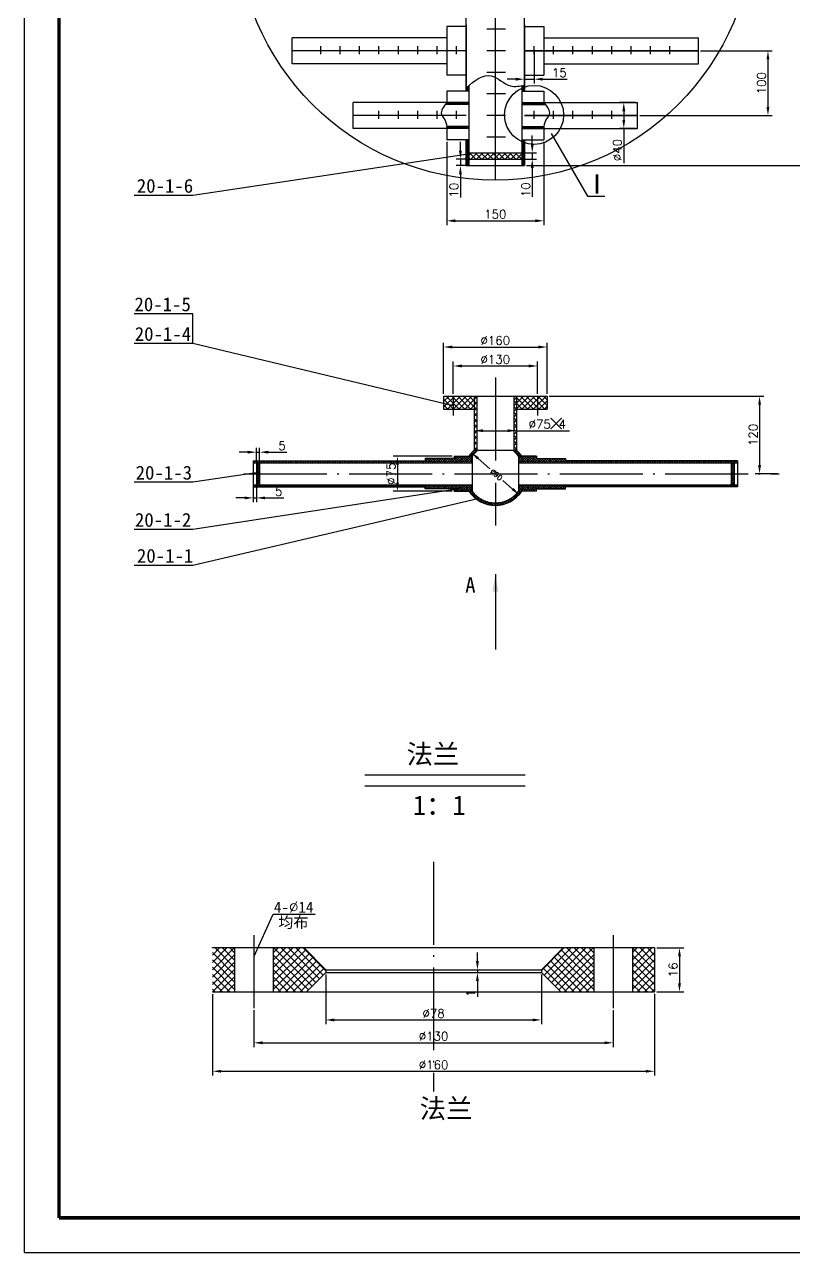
# Model space of a CAD drawing. Extents: x -699 to 795, y -2090 to -821.
# Drawn here: x -699.1 to -476.5, y -2090.2 to -1734.9 of the extents above; entities that cross this region are included whole.
import ezdxf

# ---------------------------------------------------------------- set-up
doc = ezdxf.new("R2010")
doc.units = 0
doc.header["$MEASUREMENT"] = 0
doc.linetypes.add('ACAD_ISO04W100', pattern=[30.5, 24, -3, 0.5, -3])
doc.layers.get('DEFPOINTS').update_dxf_attribs({"linetype": 'CONTINUOUS'})
for name, color, linetype in [('中线', 1, 'ACAD_ISO04W100'), ('文字', 6, 'CONTINUOUS'), ('标注', 5, 'CONTINUOUS'), ('细线', 4, 'CONTINUOUS'), ('边框线', 7, 'CONTINUOUS')]:
    doc.layers.add(name, color=color, linetype=linetype)
doc.styles.get("Standard").update_dxf_attribs({"font": 'txt.shx'})
doc.styles.add('临时', font='SIMFANG.TTF', dxfattribs={"height": 4})
doc.styles.add('文字', font='SIMFANG.TTF', dxfattribs={"height": 5})
doc.dimstyles.get("Standard").update_dxf_attribs({"dimtxt": 2.5, "dimasz": 2.5, "dimexe": 1.25, "dimexo": 0.625, "dimtad": 1, "dimdec": 4, "dimdsep": 46, "dimlunit": 6, "dimtxsty": 'Standard', "dimcen": 2.5, "dimadec": 0, "dimazin": 0, "dimtfac": 1, "dimtdec": 4, "dimtmove": 0, "dimatfit": 3, "dimfxl": 1, "dimtolj": 1, "dimtzin": 0, "dimarcsym": 0})
pattern_1 = [(45, (37.48228, -1516.4742), (-0.24819448, 0.24819448), []), (135, (37.48228, -1516.4742), (-0.24819448, -0.24819448), [])]
pattern_2 = [(45, (466.6641, -505.0159), (-0.8273149, 0.8273149), []), (135, (466.6641, -505.0159), (-0.8273149, -0.8273149), [])]
pattern_3 = [(45, (520.29, -289.7378), (-1.0606602, 1.0606602), []), (135, (520.29, -289.7378), (-1.0606602, -1.0606602), [])]

# ---------------------------------------------------------------- blocks, each defined once
blk = doc.blocks.new('*D156')
at = {"layer": 'DEFPOINTS', "color": 0}
for p in [(-562.78, -1634.39), (-554.35, -1775.71), (-456.5, -1775.71)]:
    blk.add_point(p, dxfattribs=at)
at = {"layer": '标注', "color": 0, "lineweight": -2}
for p, q in [((-562.15, -1634.39), (-455.25, -1634.39)), ((-456.5, -1636.89), (-456.5, -1773.21)), ((-553.73, -1775.71), (-455.25, -1775.71))]:
    blk.add_line(p, q, dxfattribs=at)
at = {"layer": '标注', "color": 0}
for points in [[(-456.92, -1636.89), (-456.09, -1636.89), (-456.5, -1634.39)], [(-456.92, -1773.21), (-456.09, -1773.21), (-456.5, -1775.71)]]:
    blk.add_solid(points, dxfattribs=at)
at = {"layer": '标注', "color": 0, "insert": (-458.38, -1705.05), "char_height": 2.5, "attachment_point": 5, "rotation": 90}
blk.add_mtext('\\A1;760', dxfattribs=at)
blk = doc.blocks.new('*D157')
at = {"layer": 'DEFPOINTS', "color": 0}
for p in [(-574.66, -1859.77), (-591.1, -1869.93), (-574.66, -1869.93)]:
    blk.add_point(p, dxfattribs=at)
at = {"layer": '标注', "color": 0, "lineweight": -2}
for p, q in [((-575.29, -1859.77), (-592.35, -1859.77)), ((-591.1, -1862.27), (-591.1, -1867.43)), ((-575.29, -1869.93), (-592.35, -1869.93))]:
    blk.add_line(p, q, dxfattribs=at)
at = {"layer": '标注', "color": 0}
for points in [[(-591.52, -1862.27), (-590.68, -1862.27), (-591.1, -1859.77)], [(-591.52, -1867.43), (-590.68, -1867.43), (-591.1, -1869.93)]]:
    blk.add_solid(points, dxfattribs=at)
at = {"layer": '标注', "color": 0, "insert": (-592.97, -1864.85), "char_height": 2.5, "attachment_point": 5, "rotation": 90}
blk.add_mtext('\\A1;%%c75', dxfattribs=at)
blk = doc.blocks.new('*D158')
at = {"layer": 'DEFPOINTS', "color": 0}
for p in [(-632.88, -1868.03), (-631.95, -1868.03), (-631.95, -1871.85)]:
    blk.add_point(p, dxfattribs=at)
at = {"layer": '标注', "color": 0, "lineweight": -2}
for p, q in [((-632.88, -1868.66), (-632.88, -1873.1)), ((-631.95, -1868.66), (-631.95, -1873.1)), ((-635.38, -1871.85), (-637.88, -1871.85)), ((-632.88, -1871.85), (-631.95, -1871.85)), ((-629.45, -1871.85), (-624.03, -1871.85))]:
    blk.add_line(p, q, dxfattribs=at)
at = {"layer": '标注', "color": 0}
for points in [[(-635.38, -1871.43), (-635.38, -1872.26), (-632.88, -1871.85)], [(-629.45, -1871.43), (-629.45, -1872.26), (-631.95, -1871.85)]]:
    blk.add_solid(points, dxfattribs=at)
at = {"layer": '标注', "color": 0, "insert": (-625.49, -1869.97), "char_height": 2.5, "attachment_point": 5}
blk.add_mtext('\\A1;5', dxfattribs=at)
blk = doc.blocks.new('*D159')
at = {"layer": 'DEFPOINTS', "color": 0}
for p in [(-631.95, -1861.67), (-631.01, -1858.61), (-631.01, -1861.67)]:
    blk.add_point(p, dxfattribs=at)
at = {"layer": '标注', "color": 0, "lineweight": -2}
for p, q in [((-631.95, -1861.04), (-631.95, -1857.36)), ((-631.01, -1861.04), (-631.01, -1857.36)), ((-634.45, -1858.61), (-636.95, -1858.61)), ((-631.95, -1858.61), (-631.01, -1858.61)), ((-628.51, -1858.61), (-623.09, -1858.61))]:
    blk.add_line(p, q, dxfattribs=at)
at = {"layer": '标注', "color": 0}
for points in [[(-634.45, -1858.19), (-634.45, -1859.03), (-631.95, -1858.61)], [(-628.51, -1858.19), (-628.51, -1859.03), (-631.01, -1858.61)]]:
    blk.add_solid(points, dxfattribs=at)
at = {"layer": '标注', "color": 0, "insert": (-624.55, -1856.74), "char_height": 2.5, "attachment_point": 5}
blk.add_mtext('\\A1;5', dxfattribs=at)
blk = doc.blocks.new('*D160')
at = {"layer": 'DEFPOINTS', "color": 0}
for p in [(-550.61, -1833.67), (-574.94, -1842.38), (-550.61, -1842.38)]:
    blk.add_point(p, dxfattribs=at)
at = {"layer": '标注', "color": 0, "lineweight": -2}
for p, q in [((-574.94, -1841.76), (-574.94, -1832.42)), ((-550.61, -1841.76), (-550.61, -1832.42)), ((-572.44, -1833.67), (-553.11, -1833.67))]:
    blk.add_line(p, q, dxfattribs=at)
at = {"layer": '标注', "color": 0}
for points in [[(-572.44, -1833.25), (-572.44, -1834.09), (-574.94, -1833.67)], [(-553.11, -1833.25), (-553.11, -1834.09), (-550.61, -1833.67)]]:
    blk.add_solid(points, dxfattribs=at)
at = {"layer": '标注', "color": 0, "insert": (-562.78, -1831.8), "char_height": 2.5, "attachment_point": 5}
blk.add_mtext('\\A1;%%c130', dxfattribs=at)
blk = doc.blocks.new('*D161')
at = {"layer": 'DEFPOINTS', "color": 0}
for p in [(-547.8, -1828.19), (-577.75, -1842.38), (-547.8, -1842.38)]:
    blk.add_point(p, dxfattribs=at)
at = {"layer": '标注', "color": 0, "lineweight": -2}
for p, q in [((-577.75, -1841.76), (-577.75, -1826.94)), ((-575.25, -1828.19), (-550.3, -1828.19)), ((-547.8, -1841.76), (-547.8, -1826.94))]:
    blk.add_line(p, q, dxfattribs=at)
at = {"layer": '标注', "color": 0}
for points in [[(-575.25, -1827.77), (-575.25, -1828.61), (-577.75, -1828.19)], [(-550.3, -1827.77), (-550.3, -1828.61), (-547.8, -1828.19)]]:
    blk.add_solid(points, dxfattribs=at)
at = {"layer": '标注', "color": 0, "insert": (-562.78, -1826.32), "char_height": 2.5, "attachment_point": 5}
blk.add_mtext('\\A1;%%c160', dxfattribs=at)
blk = doc.blocks.new('*D162')
at = {"layer": 'DEFPOINTS', "color": 0}
for p in [(-569.65, -1858.77), (-555.9, -1870.92)]:
    blk.add_point(p, dxfattribs=at)
at = {"layer": '标注', "color": 0, "lineweight": -2}
for p, q in [((-567.77, -1860.43), (-564.33, -1863.47)), ((-557.78, -1869.27), (-560.59, -1866.78))]:
    blk.add_line(p, q, dxfattribs=at)
at = {"layer": '标注', "color": 0}
for points in [[(-567.5, -1860.12), (-568.05, -1860.74), (-569.65, -1858.77)], [(-557.5, -1868.96), (-558.05, -1869.58), (-555.9, -1870.92)]]:
    blk.add_solid(points, dxfattribs=at)
at = {"layer": '标注', "color": 0, "insert": (-562.46, -1865.13), "char_height": 1.5, "attachment_point": 5, "rotation": 318.521}
blk.add_mtext('\\A1;%%c90', dxfattribs=at)
blk = doc.blocks.new('*D163')
at = {"layer": 'DEFPOINTS', "color": 0}
for p in [(-568.86, -1848.85), (-556.69, -1849.37), (-556.69, -1852.39)]:
    blk.add_point(p, dxfattribs=at)
at = {"layer": '标注', "color": 0, "lineweight": -2}
for p, q in [((-568.86, -1849.47), (-568.86, -1853.64)), ((-556.69, -1849.99), (-556.69, -1853.64)), ((-566.36, -1852.39), (-559.19, -1852.39)), ((-556.69, -1852.39), (-541.28, -1852.39))]:
    blk.add_line(p, q, dxfattribs=at)
at = {"layer": '标注', "color": 0}
for points in [[(-566.36, -1851.98), (-566.36, -1852.81), (-568.86, -1852.39)], [(-559.19, -1851.98), (-559.19, -1852.81), (-556.69, -1852.39)]]:
    blk.add_solid(points, dxfattribs=at)
at = {"layer": '标注', "color": 0, "insert": (-547.73, -1850.52), "char_height": 2.5, "attachment_point": 5}
blk.add_mtext('\\A1;%%c75 4', dxfattribs=at)
blk = doc.blocks.new('*D164')
at = {"layer": 'DEFPOINTS', "color": 0}
for p in [(-547.8, -1842.38), (-486.29, -1864.85), (-480.61, -1864.85)]:
    blk.add_point(p, dxfattribs=at)
at = {"layer": '标注', "color": 0, "lineweight": -2}
for p, q in [((-547.17, -1842.38), (-485.04, -1842.38)), ((-486.29, -1844.88), (-486.29, -1862.35)), ((-481.24, -1864.85), (-487.54, -1864.85))]:
    blk.add_line(p, q, dxfattribs=at)
at = {"layer": '标注', "color": 0}
for points in [[(-486.7, -1844.88), (-485.87, -1844.88), (-486.29, -1842.38)], [(-486.7, -1862.35), (-485.87, -1862.35), (-486.29, -1864.85)]]:
    blk.add_solid(points, dxfattribs=at)
at = {"layer": '标注', "color": 0, "insert": (-488.16, -1853.62), "char_height": 2.5, "attachment_point": 5, "rotation": 90}
blk.add_mtext('\\A1;120', dxfattribs=at)
blk = doc.blocks.new('*D165')
at = {"layer": 'DEFPOINTS', "color": 0}
for p in [(-555.1, -1771.97), (-555.1, -1773.84), (-552.09, -1773.84)]:
    blk.add_point(p, dxfattribs=at)
at = {"layer": '标注', "color": 0, "lineweight": -2}
for p, q in [((-552.09, -1769.47), (-552.09, -1766.97)), ((-554.48, -1771.97), (-550.84, -1771.97)), ((-552.09, -1771.97), (-552.09, -1773.84)), ((-554.48, -1773.84), (-550.84, -1773.84)), ((-552.09, -1776.34), (-552.09, -1784.77))]:
    blk.add_line(p, q, dxfattribs=at)
at = {"layer": '标注', "color": 0}
for points in [[(-552.51, -1769.47), (-551.67, -1769.47), (-552.09, -1771.97)], [(-552.51, -1776.34), (-551.67, -1776.34), (-552.09, -1773.84)]]:
    blk.add_solid(points, dxfattribs=at)
at = {"layer": '标注', "color": 0, "insert": (-553.97, -1782.69), "char_height": 2.5, "attachment_point": 5, "rotation": 90}
blk.add_mtext('\\A1;10', dxfattribs=at)
blk = doc.blocks.new('*D166')
at = {"layer": 'DEFPOINTS', "color": 0}
for p in [(-572.89, -1775.71), (-570.45, -1773.84), (-570.45, -1775.71)]:
    blk.add_point(p, dxfattribs=at)
at = {"layer": '标注', "color": 0, "lineweight": -2}
for p, q in [((-572.89, -1771.34), (-572.89, -1768.84)), ((-571.08, -1773.84), (-574.14, -1773.84)), ((-571.08, -1775.71), (-574.14, -1775.71)), ((-572.89, -1773.84), (-572.89, -1775.71)), ((-572.89, -1778.21), (-572.89, -1784.88))]:
    blk.add_line(p, q, dxfattribs=at)
at = {"layer": '标注', "color": 0}
for points in [[(-573.31, -1771.34), (-572.47, -1771.34), (-572.89, -1773.84)], [(-573.31, -1778.21), (-572.47, -1778.21), (-572.89, -1775.71)]]:
    blk.add_solid(points, dxfattribs=at)
at = {"layer": '标注', "color": 0, "insert": (-574.76, -1782.8), "char_height": 2.5, "attachment_point": 5, "rotation": 90}
blk.add_mtext('\\A1;10', dxfattribs=at)
blk = doc.blocks.new('*D167')
at = {"layer": 'DEFPOINTS', "color": 0}
for p in [(-503.98, -1742.49), (-521.59, -1761.21), (-483.86, -1761.21)]:
    blk.add_point(p, dxfattribs=at)
at = {"layer": '标注', "color": 0, "lineweight": -2}
for p, q in [((-503.36, -1742.49), (-482.61, -1742.49)), ((-483.86, -1744.99), (-483.86, -1758.71)), ((-520.97, -1761.21), (-482.61, -1761.21))]:
    blk.add_line(p, q, dxfattribs=at)
at = {"layer": '标注', "color": 0}
for points in [[(-484.28, -1744.99), (-483.45, -1744.99), (-483.86, -1742.49)], [(-484.28, -1758.71), (-483.45, -1758.71), (-483.86, -1761.21)]]:
    blk.add_solid(points, dxfattribs=at)
at = {"layer": '标注', "color": 0, "insert": (-485.74, -1751.85), "char_height": 2.5, "attachment_point": 5, "rotation": 90}
blk.add_mtext('\\A1;100', dxfattribs=at)
blk = doc.blocks.new('*D168')
at = {"layer": 'DEFPOINTS', "color": 0}
for p in [(-521.59, -1757.47), (-525.59, -1764.96), (-521.59, -1764.96)]:
    blk.add_point(p, dxfattribs=at)
at = {"layer": '标注', "color": 0, "lineweight": -2}
for p, q in [((-522.22, -1757.47), (-526.84, -1757.47)), ((-525.59, -1759.97), (-525.59, -1762.46)), ((-522.22, -1764.96), (-526.84, -1764.96)), ((-525.59, -1764.96), (-525.59, -1774.96))]:
    blk.add_line(p, q, dxfattribs=at)
at = {"layer": '标注', "color": 0}
for points in [[(-526.01, -1759.97), (-525.17, -1759.97), (-525.59, -1757.47)], [(-526.01, -1762.46), (-525.17, -1762.46), (-525.59, -1764.96)]]:
    blk.add_solid(points, dxfattribs=at)
at = {"layer": '标注', "color": 0, "insert": (-527.46, -1771.21), "char_height": 2.5, "attachment_point": 5, "rotation": 90}
blk.add_mtext('\\A1;%%c40', dxfattribs=at)
blk = doc.blocks.new('*D170')
at = {"layer": 'DEFPOINTS', "color": 0}
for p in [(-554.35, -1742.49), (-551.54, -1742.29), (-551.54, -1750.7)]:
    blk.add_point(p, dxfattribs=at)
at = {"layer": '标注', "color": 0, "lineweight": -2}
for p, q in [((-554.35, -1743.12), (-554.35, -1751.95)), ((-551.54, -1742.92), (-551.54, -1751.95)), ((-556.85, -1750.7), (-559.35, -1750.7)), ((-554.35, -1750.7), (-551.54, -1750.7)), ((-549.04, -1750.7), (-541.96, -1750.7))]:
    blk.add_line(p, q, dxfattribs=at)
at = {"layer": '标注', "color": 0}
for points in [[(-556.85, -1750.28), (-556.85, -1751.11), (-554.35, -1750.7)], [(-549.04, -1750.28), (-549.04, -1751.11), (-551.54, -1750.7)]]:
    blk.add_solid(points, dxfattribs=at)
at = {"layer": '标注', "color": 0, "insert": (-544.25, -1748.82), "char_height": 2.5, "attachment_point": 5}
blk.add_mtext('\\A1;15', dxfattribs=at)
blk = doc.blocks.new('*D180')
at = {"layer": 'DEFPOINTS', "color": 0}
for p in [(-644.66, -2014.77), (-516.66, -2014.75), (-516.66, -2037.74)]:
    blk.add_point(p, dxfattribs=at)
at = {"layer": '标注', "color": 0, "lineweight": -2}
for p, q in [((-644.66, -2015.39), (-644.66, -2038.99)), ((-516.66, -2015.37), (-516.66, -2038.99)), ((-642.16, -2037.74), (-519.16, -2037.74))]:
    blk.add_line(p, q, dxfattribs=at)
at = {"layer": '标注', "color": 0}
for points in [[(-642.16, -2037.32), (-642.16, -2038.15), (-644.66, -2037.74)], [(-519.16, -2037.32), (-519.16, -2038.15), (-516.66, -2037.74)]]:
    blk.add_solid(points, dxfattribs=at)
at = {"layer": '标注', "color": 0, "insert": (-580.66, -2035.86), "char_height": 2.5, "attachment_point": 5}
blk.add_mtext('\\A1;%%c160', dxfattribs=at)
blk = doc.blocks.new('*D181')
at = {"layer": 'DEFPOINTS', "color": 0}
for p in [(-632.66, -2019.45), (-528.66, -2019.45), (-528.66, -2029.51)]:
    blk.add_point(p, dxfattribs=at)
at = {"layer": '标注', "color": 0, "lineweight": -2}
for p, q in [((-632.66, -2020.08), (-632.66, -2030.76)), ((-528.66, -2020.08), (-528.66, -2030.76)), ((-630.16, -2029.51), (-531.16, -2029.51))]:
    blk.add_line(p, q, dxfattribs=at)
at = {"layer": '标注', "color": 0}
for points in [[(-630.16, -2029.09), (-630.16, -2029.92), (-632.66, -2029.51)], [(-531.16, -2029.09), (-531.16, -2029.92), (-528.66, -2029.51)]]:
    blk.add_solid(points, dxfattribs=at)
at = {"layer": '标注', "color": 0, "insert": (-580.66, -2027.63), "char_height": 2.5, "attachment_point": 5}
blk.add_mtext('\\A1;%%c130', dxfattribs=at)
blk = doc.blocks.new('*D182')
at = {"layer": 'DEFPOINTS', "color": 0}
for p in [(-611.86, -2009.17), (-549.46, -2009.17), (-549.46, -2022.89)]:
    blk.add_point(p, dxfattribs=at)
at = {"layer": '标注', "color": 0, "lineweight": -2}
for p, q in [((-611.86, -2009.79), (-611.86, -2024.14)), ((-549.46, -2009.79), (-549.46, -2024.14)), ((-609.36, -2022.89), (-551.96, -2022.89))]:
    blk.add_line(p, q, dxfattribs=at)
at = {"layer": '标注', "color": 0}
for points in [[(-609.36, -2022.47), (-609.36, -2023.31), (-611.86, -2022.89)], [(-551.96, -2022.47), (-551.96, -2023.31), (-549.46, -2022.89)]]:
    blk.add_solid(points, dxfattribs=at)
at = {"layer": '标注', "color": 0, "insert": (-580.66, -2021.01), "char_height": 2.5, "attachment_point": 5}
blk.add_mtext('\\A1;%%c78', dxfattribs=at)
blk = doc.blocks.new('*D183')
at = {"layer": 'DEFPOINTS', "color": 0}
for p in [(-580.66, -2008.37), (-580.66, -2009.17), (-567.96, -2009.17)]:
    blk.add_point(p, dxfattribs=at)
at = {"layer": '标注', "color": 0, "lineweight": -2}
for p, q in [((-567.96, -2005.87), (-567.96, -2003.37)), ((-580.03, -2008.37), (-566.71, -2008.37)), ((-580.03, -2009.17), (-566.71, -2009.17)), ((-567.96, -2008.37), (-567.96, -2009.17)), ((-567.96, -2011.67), (-567.96, -2016.25))]:
    blk.add_line(p, q, dxfattribs=at)
at = {"layer": '标注', "color": 0}
for points in [[(-568.38, -2005.87), (-567.55, -2005.87), (-567.96, -2008.37)], [(-568.38, -2011.67), (-567.55, -2011.67), (-567.96, -2009.17)]]:
    blk.add_solid(points, dxfattribs=at)
at = {"layer": '标注', "color": 0, "insert": (-569.84, -2015.21), "char_height": 2.5, "attachment_point": 5, "rotation": 90}
blk.add_mtext('\\A1;1', dxfattribs=at)
blk = doc.blocks.new('*D184')
at = {"layer": 'DEFPOINTS', "color": 0}
for p in [(-516.66, -2002.02), (-516.66, -2014.77), (-509.47, -2014.77)]:
    blk.add_point(p, dxfattribs=at)
at = {"layer": '标注', "color": 0, "lineweight": -2}
for p, q in [((-516.03, -2002.02), (-508.22, -2002.02)), ((-509.47, -2004.52), (-509.47, -2012.27)), ((-516.03, -2014.77), (-508.22, -2014.77))]:
    blk.add_line(p, q, dxfattribs=at)
at = {"layer": '标注', "color": 0}
for points in [[(-509.88, -2004.52), (-509.05, -2004.52), (-509.47, -2002.02)], [(-509.88, -2012.27), (-509.05, -2012.27), (-509.47, -2014.77)]]:
    blk.add_solid(points, dxfattribs=at)
at = {"layer": '标注', "color": 0, "insert": (-511.34, -2008.39), "char_height": 2.5, "attachment_point": 5, "rotation": 90}
blk.add_mtext('\\A1;16', dxfattribs=at)
blk = doc.blocks.new('*D185')
at = {"layer": 'DEFPOINTS', "color": 0}
for p in [(-576.82, -1768.23), (-548.74, -1768.23), (-548.74, -1791.66)]:
    blk.add_point(p, dxfattribs=at)
at = {"layer": '标注', "color": 0, "lineweight": -2}
for p, q in [((-576.82, -1768.86), (-576.82, -1792.91)), ((-548.74, -1768.86), (-548.74, -1792.91)), ((-574.32, -1791.66), (-551.24, -1791.66))]:
    blk.add_line(p, q, dxfattribs=at)
at = {"layer": '标注', "color": 0}
for points in [[(-574.32, -1791.24), (-574.32, -1792.08), (-576.82, -1791.66)], [(-551.24, -1791.24), (-551.24, -1792.08), (-548.74, -1791.66)]]:
    blk.add_solid(points, dxfattribs=at)
at = {"layer": '标注', "color": 0, "insert": (-562.78, -1789.79), "char_height": 2.5, "attachment_point": 5}
blk.add_mtext('\\A1;150', dxfattribs=at)

msp = doc.modelspace()

# ---------------------------------------------------------------- hatches: boundary and pattern name
at = {"layer": '标注'}
h = msp.add_hatch(dxfattribs=at)
h.set_pattern_fill('ANSI37', color=256, scale=2.808, style=0)
h.set_pattern_definition(pattern_1)
edge = h.paths.add_edge_path()
edge.add_spline(control_points=[(-570.45092, -1752.53544), (-570.7004, -1752.7426), (-570.95004, -1752.95344), (-571.19972, -1753.16541)], knot_values=[1.932785626, 1.932785626, 1.932785626, 1.932785626, 6.334454985, 6.334454985, 6.334454985, 6.334454985], degree=3, periodic=0)
edge.add_line((-571.19972, -1753.16541), (-571.19972, -1754.19168))
edge.add_line((-571.19972, -1754.19168), (-570.45092, -1754.19168))
edge.add_line((-570.45092, -1754.19168), (-570.45092, -1752.53544))
h.paths.add_polyline_path([(-570.45092, -1768.23168), (-571.19972, -1768.23168), (-571.19972, -1775.71232), (-570.45092, -1775.71232)])
h.paths.add_polyline_path([(-554.35172, -1768.23168), (-555.10052, -1768.23168), (-555.10052, -1775.71232), (-554.35172, -1775.71232)])
edge = h.paths.add_edge_path()
edge.add_spline(control_points=[(-554.35172, -1752.39284), (-554.60163, -1752.44716), (-554.85142, -1752.50071), (-555.10052, -1752.54997)], knot_values=[96.567126325, 96.567126325, 96.567126325, 96.567126325, 100.485577352, 100.485577352, 100.485577352, 100.485577352], degree=3, periodic=0)
edge.add_line((-555.10052, -1752.54997), (-555.10052, -1754.19168))
edge.add_line((-555.10052, -1754.19168), (-554.35172, -1754.19168))
edge.add_line((-554.35172, -1754.19168), (-554.35172, -1752.39284))
h = msp.add_hatch(dxfattribs=at)
h.set_pattern_fill('ANSI37', color=256, scale=2.808, style=0)
h.set_pattern_definition(pattern_1)
edge = h.paths.add_edge_path()
edge.add_line((-570.45092, -1757.46768), (-576.81572, -1757.46768))
edge.add_spline(control_points=[(-576.81572, -1757.46768), (-576.96721, -1757.65503), (-577.11869, -1757.84238), (-577.26493, -1758.02928)], knot_values=[0, 0, 0, 0, 3.2020907, 3.2020907, 3.2020907, 3.2020907], degree=3, periodic=0)
edge.add_line((-577.26493, -1758.02928), (-570.45092, -1758.02928))
edge.add_line((-570.45092, -1758.02928), (-570.45092, -1757.46768))
edge = h.paths.add_edge_path()
edge.add_line((-570.45092, -1764.39408), (-576.85561, -1764.39408))
edge.add_spline(control_points=[(-576.85561, -1764.39408), (-576.83957, -1764.58051), (-576.82765, -1764.7681), (-576.81572, -1764.95568)], knot_values=[40.767486936, 40.767486936, 40.767486936, 40.767486936, 43.721139516, 43.721139516, 43.721139516, 43.721139516], degree=3, periodic=0)
edge.add_line((-576.81572, -1764.95568), (-570.45092, -1764.95568))
edge.add_line((-570.45092, -1764.95568), (-570.45092, -1764.39408))
h.paths.add_polyline_path([(-548.73572, -1757.46768), (-555.10052, -1757.46768), (-555.10052, -1758.02928), (-548.73572, -1758.02928)])
h.paths.add_polyline_path([(-548.73572, -1764.39408), (-555.10052, -1764.39408), (-555.10052, -1764.95568), (-548.73572, -1764.95568)])
h = msp.add_hatch(dxfattribs=at)
h.set_pattern_fill('ANSI37', color=256, scale=9.36, style=0)
h.set_pattern_definition([(45, (466.6641, -477.5234), (-0.8273149, 0.8273149), []), (135, (466.6641, -477.5234), (-0.8273149, -0.8273149), [])])
h.paths.add_polyline_path([(-562.77572, -1771.96832), (-570.45092, -1771.96832), (-570.45092, -1773.84032), (-562.77572, -1773.84032)])
h.paths.add_polyline_path([(-555.10052, -1771.96832), (-562.77572, -1771.96832), (-562.77572, -1773.84032), (-555.10052, -1773.84032)])
h = msp.add_hatch(dxfattribs=at)
h.set_pattern_fill('ANSI37', color=256, scale=9.36, style=0)
h.set_pattern_definition(pattern_2)
h.paths.add_polyline_path([(-574.94372, -1842.38466), (-577.75172, -1842.38466), (-577.75172, -1844.51199), (-574.94372, -1845.18208)])
h.paths.add_polyline_path([(-568.85972, -1842.38466), (-574.94372, -1842.38466), (-574.94372, -1846.12866), (-568.85972, -1846.12866)])
h.paths.add_polyline_path([(-574.94372, -1845.18208), (-577.75172, -1844.51199), (-577.75172, -1846.12866), (-574.94372, -1846.12866)])
h.paths.add_polyline_path([(-550.60772, -1842.38466), (-556.69172, -1842.38466), (-556.69172, -1846.12866), (-550.60772, -1846.12866)])
h.paths.add_polyline_path([(-547.79972, -1842.38466), (-550.60772, -1842.38466), (-550.60772, -1846.12866), (-547.79972, -1846.12866)])
h = msp.add_hatch(dxfattribs=at)
h.set_pattern_fill('ANSI37', color=256, scale=9.36, style=0)
h.set_pattern_definition(pattern_2)
h.paths.add_polyline_path([(-568.11092, -1842.38466), (-568.85972, -1842.38466), (-568.85972, -1857.88038), (-568.11092, -1857.98388)])
h.paths.add_polyline_path([(-556.69172, -1842.38466), (-557.44052, -1842.38466), (-557.44052, -1857.98388), (-556.69172, -1857.88038)])
h = msp.add_hatch(dxfattribs=at)
h.set_pattern_fill('ANSI37', color=256, scale=4, style=0)
h.paths.add_polyline_path([(-568.11092, -1858.3295), (-568.11092, -1857.98388), (-568.99484, -1858.10605, 0.059786525), (-570.41355, -1859.76891), (-569.49583, -1859.76891, -0.059488915)])
h.paths.add_polyline_path([(-556.5566, -1858.10605), (-557.44052, -1857.98388), (-557.44052, -1858.3295, -0.059488915), (-556.05561, -1859.76891), (-555.13789, -1859.76891, 0.059786525)])
h = msp.add_hatch(color=256, dxfattribs=at)
h.paths.add_polyline_path([(-568.85972, -1857.88038), (-568.85972, -1857.98388), (-568.11092, -1857.98388)])
h.paths.add_polyline_path([(-568.11092, -1857.98388), (-568.85972, -1857.98388, 0.004964873), (-568.99484, -1858.10605)])
h = msp.add_hatch(color=256, dxfattribs=at)
h.paths.add_polyline_path([(-556.69172, -1857.88038), (-557.44052, -1857.98388), (-556.69172, -1857.98388)])
h.paths.add_polyline_path([(-556.69172, -1857.98388), (-557.44052, -1857.98388), (-556.5566, -1858.10605, 0.004964873)])
h = msp.add_hatch(dxfattribs=at)
h.set_pattern_fill('ANSI37', color=256, scale=4, style=0)
h.paths.add_polyline_path([(-624.27748, -1861.10466), (-632.88206, -1861.10466), (-632.88206, -1861.66626), (-624.27748, -1861.66626)])
h.paths.add_polyline_path([(-605.57358, -1861.10466), (-624.27748, -1861.10466), (-624.27748, -1861.66626), (-605.57358, -1861.66626)])
h = msp.add_hatch(dxfattribs=at)
h.set_pattern_fill('ANSI37', color=256, scale=4, style=0)
h.paths.add_polyline_path([(-631.01006, -1861.66626), (-631.94606, -1861.66626), (-631.94606, -1864.84866), (-631.01006, -1864.84866)])
h.paths.add_polyline_path([(-631.01006, -1864.84866), (-631.94606, -1864.84866), (-631.94606, -1868.03106), (-631.01006, -1868.03106)])
h = msp.add_hatch(dxfattribs=at)
h.set_pattern_fill('ANSI37', color=256, scale=4, style=0)
h.paths.add_polyline_path([(-584.37833, -1861.10466), (-605.57358, -1861.10466), (-605.57358, -1861.66626), (-584.37833, -1861.66626)])
h = msp.add_hatch(dxfattribs=at)
h.set_pattern_fill('ANSI37', color=256, scale=4, style=0)
h.paths.add_polyline_path([(-574.40257, -1859.76891), (-574.66292, -1859.76891), (-574.66292, -1860.43678), (-583.08872, -1860.43678), (-583.08872, -1861.10466), (-584.37833, -1861.10466), (-584.37833, -1861.66626), (-574.40257, -1861.66626)])
h.paths.add_polyline_path([(-569.49583, -1859.76891), (-574.40257, -1859.76891), (-574.40257, -1861.66626), (-569.49583, -1861.66626)])
h = msp.add_hatch(dxfattribs=at)
h.set_pattern_fill('ANSI37', color=256, scale=4, style=0)
h.paths.add_polyline_path([(-551.14887, -1859.76891), (-550.88852, -1859.76891), (-550.88852, -1860.43678), (-542.46272, -1860.43678), (-542.46272, -1861.10466), (-541.17311, -1861.10466), (-541.17311, -1861.66626), (-551.14887, -1861.66626)])
h.paths.add_polyline_path([(-556.05561, -1859.76891), (-551.14887, -1859.76891), (-551.14887, -1861.66626), (-556.05561, -1861.66626)])
h = msp.add_hatch(dxfattribs=at)
h.set_pattern_fill('ANSI37', color=256, scale=4, style=0)
h.paths.add_polyline_path([(-541.17311, -1861.10466), (-519.97786, -1861.10466), (-519.97786, -1861.66626), (-541.17311, -1861.66626)])
h = msp.add_hatch(dxfattribs=at)
h.set_pattern_fill('ANSI37', color=256, scale=4, style=0)
h.paths.add_polyline_path([(-501.27396, -1861.10466), (-492.66938, -1861.10466), (-492.66938, -1861.66626), (-501.27396, -1861.66626)])
h.paths.add_polyline_path([(-519.97786, -1861.10466), (-501.27396, -1861.10466), (-501.27396, -1861.66626), (-519.97786, -1861.66626)])
h = msp.add_hatch(dxfattribs=at)
h.set_pattern_fill('ANSI37', color=256, scale=4, style=0)
h.paths.add_polyline_path([(-493.60538, -1861.66626), (-494.54138, -1861.66626), (-494.54138, -1864.84866), (-493.60538, -1864.84866)])
h.paths.add_polyline_path([(-493.60538, -1864.84866), (-494.54138, -1864.84866), (-494.54138, -1868.03106), (-493.60538, -1868.03106)])
h = msp.add_hatch(dxfattribs=at)
h.set_pattern_fill('ANSI37', color=256, scale=4, style=0)
h.paths.add_polyline_path([(-624.27748, -1868.59266), (-632.88206, -1868.59266), (-632.88206, -1868.03106), (-624.27748, -1868.03106)])
h.paths.add_polyline_path([(-605.57358, -1868.59266), (-624.27748, -1868.59266), (-624.27748, -1868.03106), (-605.57358, -1868.03106)])
h = msp.add_hatch(dxfattribs=at)
h.set_pattern_fill('ANSI37', color=256, scale=4, style=0)
h.paths.add_polyline_path([(-584.37833, -1868.59266), (-605.57358, -1868.59266), (-605.57358, -1868.03106), (-584.37833, -1868.03106)])
h = msp.add_hatch(dxfattribs=at)
h.set_pattern_fill('ANSI37', color=256, scale=4, style=0)
h.paths.add_polyline_path([(-574.40257, -1869.92841), (-574.66292, -1869.92841), (-574.66292, -1869.26053), (-583.08872, -1869.26053), (-583.08872, -1868.59266), (-584.37833, -1868.59266), (-584.37833, -1868.03106), (-574.40257, -1868.03106)])
h.paths.add_polyline_path([(-569.49583, -1869.92841), (-574.40257, -1869.92841), (-574.40257, -1868.03106), (-569.49583, -1868.03106)])
h = msp.add_hatch(dxfattribs=at)
h.set_pattern_fill('ANSI37', color=256, scale=4, style=0)
h.paths.add_polyline_path([(-551.14887, -1869.92841), (-550.88852, -1869.92841), (-550.88852, -1869.26053), (-542.46272, -1869.26053), (-542.46272, -1868.59266), (-541.17311, -1868.59266), (-541.17311, -1868.03106), (-551.14887, -1868.03106)])
h.paths.add_polyline_path([(-556.05561, -1869.92841), (-551.14887, -1869.92841), (-551.14887, -1868.03106), (-556.05561, -1868.03106)])
h = msp.add_hatch(dxfattribs=at)
h.set_pattern_fill('ANSI37', color=256, scale=4, style=0)
h.paths.add_polyline_path([(-541.17311, -1868.59266), (-519.97786, -1868.59266), (-519.97786, -1868.03106), (-541.17311, -1868.03106)])
h = msp.add_hatch(dxfattribs=at)
h.set_pattern_fill('ANSI37', color=256, scale=4, style=0)
h.paths.add_polyline_path([(-501.27396, -1868.59266), (-492.66938, -1868.59266), (-492.66938, -1868.03106), (-501.27396, -1868.03106)])
h.paths.add_polyline_path([(-519.97786, -1868.59266), (-501.27396, -1868.59266), (-501.27396, -1868.03106), (-519.97786, -1868.03106)])
h = msp.add_hatch(dxfattribs=at)
h.set_pattern_fill('ANSI37', color=256, scale=4, style=0)
h.paths.add_polyline_path([(-569.49583, -1869.92841), (-570.41355, -1869.92841, 0.25105744), (-562.77572, -1874.02146), (-562.77572, -1873.27266, -0.235074045)])
h.paths.add_polyline_path([(-555.13789, -1869.92841), (-556.05561, -1869.92841, -0.235074045), (-562.77572, -1873.27266), (-562.77572, -1874.02146, 0.25105744)])
h = msp.add_hatch(dxfattribs=at)
h.set_pattern_fill('ANSI37', color=256, scale=12, style=0)
h.set_pattern_definition(pattern_3)
h.paths.add_polyline_path([(-638.25895, -2001.96691), (-644.65895, -2001.96691), (-644.65895, -2014.76691), (-638.25895, -2014.76691)])
h = msp.add_hatch(dxfattribs=at)
h.set_pattern_fill('ANSI37', color=256, scale=12, style=0)
h.set_pattern_definition(pattern_3)
h.paths.add_polyline_path([(-611.85895, -2009.16691), (-611.85895, -2008.36691), (-618.25895, -2001.96691), (-627.05895, -2001.96691), (-627.05895, -2014.76691), (-617.45895, -2014.76691)])
h = msp.add_hatch(dxfattribs=at)
h.set_pattern_fill('ANSI37', color=256, scale=12, style=0)
h.set_pattern_definition(pattern_3)
h.paths.add_polyline_path([(-534.25895, -2001.96691), (-543.05895, -2001.96691), (-549.45895, -2008.36691), (-549.45895, -2009.16691), (-543.85895, -2014.76691), (-534.25895, -2014.76691)])
h.paths.add_polyline_path([(-523.05895, -2014.76691), (-516.65895, -2014.76691), (-516.65895, -2001.96691), (-523.05895, -2001.96691)])

# ---------------------------------------------------------------- linework, layer by layer
at = {"layer": '中线'}
for p, q in [((-562.77572, -1837.0176), (-562.77572, -1879.82944)), ((-574.94372, -1842.38466), (-574.94372, -1847.9795)), ((-550.60772, -1842.38466), (-550.60772, -1847.9795)), ((-635.5719, -1864.84866), (-480.61261, -1864.84866)), ((-580.65895, -1977.17891), (-580.65895, -2043.56784)), ((-632.65895, -1998.31559), (-632.65895, -2019.45226)), ((-528.65895, -1998.31559), (-528.65895, -2019.45226))]:
    msp.add_line(p, q, dxfattribs=at)
at = {"layer": '文字'}
for p, q in [((-600.53519, -1951.95831), (-554.16791, -1951.95831)), ((-600.53519, -1955.15831), (-554.16791, -1955.15831))]:
    msp.add_line(p, q, dxfattribs=at)
at = {"layer": '标注'}
for p, q in [((-562.77572, -1779.93168), (-562.77572, -1630.17168)), ((-559.87177, -1736.25168), (-565.22966, -1736.25168)), ((-571.19972, -1742.49168), (-621.56885, -1742.49168)), ((-613.31972, -1743.42768), (-613.31972, -1741.15428)), ((-607.70372, -1743.42768), (-607.70372, -1741.15428)), ((-602.08772, -1743.42768), (-602.08772, -1741.15428)), ((-596.47172, -1743.42768), (-596.47172, -1741.15428)), ((-590.85572, -1743.42768), (-590.85572, -1741.15428)), ((-585.23972, -1743.42768), (-585.23972, -1741.15428)), ((-579.62372, -1743.42768), (-579.62372, -1741.15428)), ((-579.62372, -1743.42768), (-579.62372, -1741.15428)), ((-574.00772, -1743.42768), (-574.00772, -1741.15428)), ((-559.87177, -1742.49168), (-565.22966, -1742.49168)), ((-554.35172, -1742.49168), (-503.98259, -1742.49168)), ((-503.98259, -1742.49168), (-554.35172, -1742.49168)), ((-551.54372, -1743.42768), (-551.54372, -1741.15428)), ((-545.92772, -1743.42768), (-545.92772, -1741.15428)), ((-545.92772, -1743.42768), (-545.92772, -1741.15428)), ((-540.31172, -1743.42768), (-540.31172, -1741.15428)), ((-534.69572, -1743.42768), (-534.69572, -1741.15428)), ((-529.07972, -1743.42768), (-529.07972, -1741.15428)), ((-523.46372, -1743.42768), (-523.46372, -1741.15428)), ((-517.84772, -1743.42768), (-517.84772, -1741.15428)), ((-512.23172, -1743.42768), (-512.23172, -1741.15428)), ((-559.87177, -1748.73168), (-565.22966, -1748.73168)), ((-559.87177, -1754.97168), (-565.22966, -1754.97168)), ((-571.19972, -1761.21168), (-603.95972, -1761.21168)), ((-596.47172, -1762.14768), (-596.47172, -1759.87428)), ((-590.85572, -1762.14768), (-590.85572, -1759.87428)), ((-585.23972, -1762.14768), (-585.23972, -1759.87428)), ((-579.62372, -1762.14768), (-579.62372, -1759.87428)), ((-579.62372, -1762.14768), (-579.62372, -1759.87428)), ((-574.00772, -1762.14768), (-574.00772, -1759.87428)), ((-559.87177, -1761.21168), (-565.22966, -1761.21168)), ((-554.35172, -1761.21168), (-521.59172, -1761.21168)), ((-521.59172, -1761.21168), (-554.35172, -1761.21168)), ((-551.54372, -1762.14768), (-551.54372, -1759.87428)), ((-551.54372, -1762.14768), (-551.54372, -1759.87428)), ((-545.92772, -1762.14768), (-545.92772, -1759.87428)), ((-545.92772, -1762.14768), (-545.92772, -1759.87428)), ((-545.92772, -1762.14768), (-545.92772, -1759.87428)), ((-545.92772, -1762.14768), (-545.92772, -1759.87428)), ((-540.31172, -1762.14768), (-540.31172, -1759.87428)), ((-534.69572, -1762.14768), (-534.69572, -1759.87428)), ((-529.07972, -1762.14768), (-529.07972, -1759.87428)), ((-559.87177, -1767.45168), (-565.22966, -1767.45168)), ((-546.62189, -1766.42561), (-536.07354, -1784.49034)), ((-569.96147, -1772.27131), (-650.38125, -1784.31868)), ((-574.94372, -1845.18208), (-650.38125, -1827.17985)), ((-568.11092, -1857.98388), (-568.99484, -1858.10605)), ((-568.11092, -1857.98388), (-568.85972, -1857.88038)), ((-557.44052, -1857.98388), (-556.69172, -1857.88038)), ((-557.44052, -1857.98388), (-556.5566, -1858.10605)), ((-631.37358, -1864.48514), (-650.38125, -1867.31396)), ((-573.26723, -1869.22988), (-650.38125, -1880.96366)), ((-567.80618, -1872.06682), (-650.38125, -1891.35617)), ((-562.77572, -1893.93786), (-562.77572, -1915.71395)), ((-562.77572, -1898.92986), (-562.77572, -1915.71395)), ((-632.63519, -2004.48335), (-627.11333, -1992.32402))]:
    msp.add_line(p, q, dxfattribs=at)
msp.add_circle((-551.54372, -1761.01098), 8.53254, dxfattribs=at)
msp.add_open_spline([(-571.19972, -1753.16541), (-568.74557, -1751.08195), (-564.37577, -1747.55927), (-559.23163, -1753.39638), (-555.71485, -1752.68913), (-554.35172, -1752.39284)], degree=3, knots=[1.932785626, 1.932785626, 1.932785626, 1.932785626, 45.197000498, 79.112282863, 100.485577352, 100.485577352, 100.485577352, 100.485577352], dxfattribs=at)
for points in [[(-576.81572, -1757.46768), (-578.37751, -1760.86789), (-577.29054, -1762.63931), (-576.81572, -1764.95568)], [(-548.73572, -1757.46768), (-547.17393, -1760.86789), (-548.2609, -1762.63931), (-548.73572, -1764.95568)]]:
    msp.add_spline(points, degree=3, dxfattribs=at)
msp.add_solid([(-563.60772, -1898.92986), (-561.94372, -1898.92986), (-562.77572, -1893.93786)], dxfattribs=at)
at = {"layer": '细线'}
for q in [(-699.05638, -1496.16404), (-278.55638, -2090.16404)]:
    msp.add_line((-699.05638, -2090.16404), q, dxfattribs=at)
at = {"layer": '边框线'}
for p, q in [((-554.35172, -1754.19168), (-554.35172, -1634.39104)), ((-571.19972, -1754.19168), (-571.19972, -1675.09968)), ((-571.19972, -1735.47168), (-576.81572, -1735.47168)), ((-576.81572, -1735.47168), (-576.81572, -1749.51168)), ((-571.19972, -1735.00368), (-571.19972, -1754.19168)), ((-554.35172, -1735.00368), (-554.35172, -1754.19168)), ((-554.35172, -1735.47168), (-548.73572, -1735.47168)), ((-548.73572, -1735.47168), (-548.73572, -1749.51168)), ((-576.81572, -1738.74768), (-621.56885, -1738.74768)), ((-621.56885, -1746.23568), (-621.56885, -1738.74768)), ((-548.73572, -1738.74768), (-503.98259, -1738.74768)), ((-503.98259, -1746.23568), (-503.98259, -1738.74768)), ((-576.81572, -1746.23568), (-621.56885, -1746.23568)), ((-548.73572, -1746.23568), (-503.98259, -1746.23568)), ((-571.19972, -1749.51168), (-576.81572, -1749.51168)), ((-554.35172, -1749.51168), (-548.73572, -1749.51168)), ((-570.45092, -1754.19168), (-576.81572, -1754.19168)), ((-576.81572, -1754.19168), (-576.81572, -1757.46768)), ((-570.45092, -1752.53544), (-570.45092, -1775.71232)), ((-555.10052, -1752.54997), (-555.10052, -1775.71232)), ((-555.10052, -1754.19168), (-548.73572, -1754.19168)), ((-554.35172, -1754.19168), (-548.73572, -1754.19168)), ((-548.73572, -1754.19168), (-548.73572, -1757.46768)), ((-548.73572, -1754.19168), (-548.73572, -1757.46768)), ((-570.45092, -1757.46768), (-603.95972, -1757.46768)), ((-603.95972, -1764.95568), (-603.95972, -1757.46768)), ((-570.45092, -1758.02928), (-577.26493, -1758.02928)), ((-555.10052, -1757.46768), (-521.59172, -1757.46768)), ((-555.10052, -1758.02928), (-548.28651, -1758.02928)), ((-555.10052, -1758.02928), (-548.28651, -1758.02928)), ((-555.10052, -1758.02928), (-548.28651, -1758.02928)), ((-548.73572, -1757.46768), (-521.59172, -1757.46768)), ((-521.59172, -1764.95568), (-521.59172, -1757.46768)), ((-570.45092, -1764.95568), (-603.95972, -1764.95568)), ((-570.45092, -1764.39408), (-576.85561, -1764.39408)), ((-576.81572, -1764.95568), (-576.81572, -1768.23168)), ((-555.10052, -1764.39408), (-548.69583, -1764.39408)), ((-555.10052, -1764.39408), (-548.69583, -1764.39408)), ((-555.10052, -1764.39408), (-548.69583, -1764.39408)), ((-555.10052, -1764.95568), (-521.59172, -1764.95568)), ((-548.73572, -1764.95568), (-521.59172, -1764.95568)), ((-548.73572, -1764.95568), (-548.73572, -1768.23168)), ((-548.73572, -1764.95568), (-548.73572, -1768.23168)), ((-570.45092, -1768.23168), (-576.81572, -1768.23168)), ((-571.19972, -1775.71232), (-571.19972, -1768.23168)), ((-571.19972, -1768.23168), (-571.19972, -1775.71232)), ((-555.10052, -1768.23168), (-548.73572, -1768.23168)), ((-554.35172, -1775.71232), (-554.35172, -1768.23168)), ((-554.35172, -1768.23168), (-548.73572, -1768.23168)), ((-554.35172, -1768.23168), (-554.35172, -1775.71232)), ((-570.45092, -1771.96832), (-555.10052, -1771.96832)), ((-571.19972, -1775.71232), (-554.35172, -1775.71232)), ((-570.45092, -1773.84032), (-555.10052, -1773.84032)), ((-650.38125, -1784.31868), (-667.30812, -1784.31868)), ((-536.07354, -1784.49034), (-531.08154, -1784.49034)), ((-650.38125, -1818.59447), (-667.30812, -1818.59447)), ((-650.38125, -1827.17985), (-650.38125, -1818.59447)), ((-650.38125, -1827.17985), (-667.30812, -1827.17985)), ((-577.75172, -1842.38466), (-577.75172, -1846.12866)), ((-577.75172, -1842.38466), (-547.79972, -1842.38466)), ((-568.85972, -1842.38466), (-568.85972, -1857.98388)), ((-568.11092, -1842.38466), (-568.11092, -1858.3295)), ((-557.44052, -1842.38466), (-557.44052, -1858.3295)), ((-556.69172, -1842.38466), (-556.69172, -1857.98388)), ((-547.79972, -1842.38466), (-547.79972, -1846.12866)), ((-577.75172, -1846.12866), (-568.85972, -1846.12866)), ((-556.69172, -1846.12866), (-547.79972, -1846.12866)), ((-568.85972, -1857.98388), (-556.69172, -1857.98388)), ((-632.88206, -1861.10466), (-632.88206, -1868.59266)), ((-632.88206, -1861.10466), (-583.08872, -1861.10466)), ((-632.88206, -1861.66626), (-569.49583, -1861.66626)), ((-631.94606, -1861.66626), (-631.94606, -1868.03106)), ((-631.01006, -1861.66626), (-631.01006, -1868.03106)), ((-574.66292, -1860.43678), (-583.08872, -1860.43678)), ((-583.08872, -1860.43678), (-583.08872, -1861.10466)), ((-574.66292, -1859.76891), (-569.49583, -1859.76891)), ((-574.66292, -1859.76891), (-574.66292, -1860.43678)), ((-569.49583, -1859.76891), (-569.49583, -1869.92841)), ((-550.88852, -1859.76891), (-556.05561, -1859.76891)), ((-556.05561, -1859.76891), (-556.05561, -1869.92841)), ((-556.05561, -1861.66626), (-492.66938, -1861.66626)), ((-550.88852, -1859.76891), (-550.88852, -1860.43678)), ((-550.88852, -1860.43678), (-542.46272, -1860.43678)), ((-542.46272, -1860.43678), (-542.46272, -1861.10466)), ((-492.66938, -1861.10466), (-542.46272, -1861.10466)), ((-494.54138, -1861.66626), (-494.54138, -1868.03106)), ((-493.60538, -1861.66626), (-493.60538, -1868.03106)), ((-492.66938, -1861.10466), (-492.66938, -1868.59266)), ((-650.38125, -1867.31396), (-667.30812, -1867.31396)), ((-632.88206, -1868.03106), (-569.49583, -1868.03106)), ((-632.88206, -1868.59266), (-583.08872, -1868.59266)), ((-583.08872, -1869.26053), (-583.08872, -1868.59266)), ((-556.05561, -1868.03106), (-493.60538, -1868.03106)), ((-492.66938, -1868.59266), (-542.46272, -1868.59266)), ((-542.46272, -1869.26053), (-542.46272, -1868.59266)), ((-493.60538, -1868.03106), (-492.66938, -1868.03106)), ((-574.66292, -1869.26053), (-583.08872, -1869.26053)), ((-574.66292, -1869.92841), (-574.66292, -1869.26053)), ((-574.66292, -1869.92841), (-569.49583, -1869.92841)), ((-550.88852, -1869.92841), (-556.05561, -1869.92841)), ((-550.88852, -1869.92841), (-550.88852, -1869.26053)), ((-550.88852, -1869.26053), (-542.46272, -1869.26053)), ((-650.38125, -1880.96366), (-667.30812, -1880.96366)), ((-650.38125, -1891.35617), (-667.30812, -1891.35617)), ((-627.11333, -1992.32402), (-614.90101, -1992.32402)), ((-644.65895, -2001.96691), (-516.65895, -2001.96691)), ((-638.25895, -2001.96691), (-638.25895, -2014.76691)), ((-627.05895, -2001.96691), (-627.05895, -2014.76691)), ((-618.25895, -2001.96691), (-611.85895, -2008.36691)), ((-543.05895, -2001.96691), (-549.45895, -2008.36691)), ((-534.25895, -2001.96691), (-534.25895, -2014.76691)), ((-523.05895, -2001.96691), (-523.05895, -2014.76691)), ((-516.65895, -2001.96691), (-516.65895, -2014.76691)), ((-611.85895, -2009.16691), (-617.45895, -2014.76691)), ((-611.85895, -2008.36691), (-549.45895, -2008.36691)), ((-611.85895, -2008.36691), (-611.85895, -2009.16691)), ((-611.85895, -2009.16691), (-549.45895, -2009.16691)), ((-549.45895, -2008.36691), (-549.45895, -2009.16691)), ((-549.45895, -2009.16691), (-543.85895, -2014.76691)), ((-644.65895, -2014.76691), (-516.65895, -2014.76691))]:
    msp.add_line(p, q, dxfattribs=at)
at = {"layer": '边框线', "const_width": 1}
for points in [[(-689.05638, -1788.16404), (-689.05638, -1506.16404)], [(-689.05638, -2080.16404), (-689.05638, -1788.16404)], [(-689.05638, -2080.16404), (-293.55638, -2080.16404)]]:
    msp.add_lwpolyline(points, dxfattribs=at)
at = {"layer": '边框线'}
msp.add_circle((-562.77572, -1705.05168), 74.88, dxfattribs=at)
for radius, start, end in [(9.1728, 131.5493816, 146.3730088), (9.1728, 33.6269912, 48.4506184), (8.424, 129.2964802, 142.9142863), (8.424, 37.0857137, 50.7035198), (9.1728, 213.6269912, 326.3730088), (8.424, 217.0857137, 322.9142863)]:
    msp.add_arc((-562.77572, -1864.84866), radius, start, end, dxfattribs=at)

# ---------------------------------------------------------------- texts
at = {"layer": '文字', "style": '临时'}
for s, p in [('20-1-6', (-666.56585, -1783.55127)), ('20-1-5', (-667.24154, -1817.82705)), ('20-1-4', (-667.16014, -1826.41244)), ('20-1-3', (-666.89481, -1866.54655)), ('20-1-2', (-667.10047, -1880.19625)), ('20-1-1', (-666.52704, -1890.58876))]:
    msp.add_text(s, height=4, dxfattribs=at).set_placement(p)
at = {"layer": '文字', "char_height": 5.6, "attachment_point": 1, "style": '文字'}
for s, insert, width in [('Ⅰ', (-537.16467, -1778.21969), 11.628554), ('法兰', (-588.46267, -1943.1795), 14.9084025), ('1：1', (-586.63825, -1957.94811), 14.9084025)]:
    msp.add_mtext(s, dxfattribs=dict(at, insert=insert, width=width))
at = {"layer": '标注', "attachment_point": 1, "style": '临时'}
for s, insert, char_height, width in [('×', (-547.87693, -1848.3572), 4, 3.7813929), ('4-{\\Ftxt.shx|c0;%%c}14', (-626.87379, -1988.64814), 3.2, 18.5091329), ('均布', (-625.59825, -1993.03088), 3.2, 18.5091329), ('法兰', (-584.67479, -2045.71857), 5.6, 74.1351906)]:
    msp.add_mtext(s, dxfattribs=dict(at, insert=insert, char_height=char_height, width=width))
at = {"layer": '边框线', "insert": (-571.48484, -1894.8498), "char_height": 4.368, "width": 39.9549953, "attachment_point": 1, "style": '文字'}
msp.add_mtext('A', dxfattribs=at)

# ---------------------------------------------------------------- dimensions: what is measured, and where the dimension line sits
at = {"layer": '标注'}
for base, p1, p2, text, picture, middle in [((-456.50273, -1775.71232), (-562.77572, -1634.39104), (-554.35172, -1775.71232), '760', '*D156', (-458.37773, -1705.05168)), ((-483.86456, -1761.21168), (-503.98259, -1742.49168), (-521.59172, -1761.21168), '100', '*D167', (-485.73956, -1751.85168)), ((-525.58932, -1764.95568), (-521.59172, -1757.46768), (-521.59172, -1764.95568), '%%c40', '*D168', (-527.46432, -1771.20568)), ((-486.28594, -1864.84866), (-547.79972, -1842.38466), (-480.61261, -1864.84866), '120', '*D164', (-488.16094, -1853.61666)), ((-591.09935, -1869.92841), (-574.66292, -1859.76891), (-574.66292, -1869.92841), '%%c75', '*D157', (-592.97435, -1864.84866)), ((-567.96233, -2009.16691), (-580.65895, -2008.36691), (-580.65895, -2009.16691), '1', '*D183', (-569.83733, -2015.20858)), ((-509.46521, -2014.76691), (-516.65895, -2002.01995), (-516.65895, -2014.76691), '16', '*D184', (-511.34021, -2008.39343))]:
    dim = msp.add_linear_dim(base=base, p1=p1, p2=p2, angle=90, text=text, dimstyle='Standard', dxfattribs=at)
    dim.commit()
    dim.dimension.update_dxf_attribs({"geometry": picture, "text_midpoint": middle})
for base, p1, p2, text, picture, middle in [((-551.54372, -1750.69526), (-554.35172, -1742.49168), (-551.54372, -1742.29098), '15', '*D170', (-544.25205, -1748.82026)), ((-548.73572, -1791.66133), (-576.81572, -1768.23168), (-548.73572, -1768.23168), '150', '*D185', (-562.77572, -1789.78633)), ((-547.79972, -1828.19082), (-577.75172, -1842.38466), (-547.79972, -1842.38466), '%%c160', '*D161', (-562.77572, -1826.31582)), ((-550.60772, -1833.67125), (-574.94372, -1842.38466), (-550.60772, -1842.38466), '%%c130', '*D160', (-562.77572, -1831.79625)), ((-631.01006, -1858.61073), (-631.94606, -1861.66626), (-631.01006, -1861.66626), '5', '*D159', (-624.55173, -1856.73573)), ((-631.94606, -1871.84826), (-632.88206, -1868.03106), (-631.94606, -1868.03106), '5', '*D158', (-625.48773, -1869.97326)), ((-549.45895, -2022.88842), (-611.85895, -2009.16691), (-549.45895, -2009.16691), '%%c78', '*D182', (-580.65895, -2021.01342)), ((-516.65895, -2037.73517), (-644.65895, -2014.76691), (-516.65895, -2014.74787), '%%c160', '*D180', (-580.65895, -2035.86017)), ((-528.65895, -2029.50585), (-632.65895, -2019.45226), (-528.65895, -2019.45226), '%%c130', '*D181', (-580.65895, -2027.63085))]:
    dim = msp.add_linear_dim(base=base, p1=p1, p2=p2, text=text, dimstyle='Standard', dxfattribs=at)
    dim.commit()
    dim.dimension.update_dxf_attribs({"geometry": picture, "text_midpoint": middle})
for base, p1, p2, picture, middle in [((-572.88871, -1775.71232), (-570.45092, -1773.84032), (-570.45092, -1775.71232), '*D166', (-572.88871, -1782.79566)), ((-552.09099, -1773.84032), (-555.10052, -1771.96832), (-555.10052, -1773.84032), '*D165', (-552.09099, -1782.68702))]:
    dim = msp.add_linear_dim(base=base, p1=p1, p2=p2, angle=90, text='10', dimstyle='Standard', dxfattribs=at)
    dim.commit()
    dim.dimension.update_dxf_attribs({"geometry": picture, "text_midpoint": middle, "dimtype": 160})
dim = msp.add_linear_dim(base=(-556.69172, -1852.39363), p1=(-568.85972, -1848.84978), p2=(-556.69172, -1849.36995), text='%%c75 4', dimstyle='Standard', dxfattribs=at)
dim.commit()
dim.dimension.update_dxf_attribs({"geometry": '*D163', "text_midpoint": (-547.73339, -1852.39363), "dimtype": 160})
dim = msp.add_diameter_dim_2p(p1=(-569.64796, -1858.77309), p2=(-555.90348, -1870.92423), text='%%c90', dimstyle='Standard', override={"dimtxt": 1.5, "dimtmove": 2}, dxfattribs=at)
dim.commit()
dim.dimension.update_dxf_attribs({"geometry": '*D162', "text_midpoint": (-562.45896, -1865.1287), "dimtype": 163})

doc.saveas('drawing.dxf')
